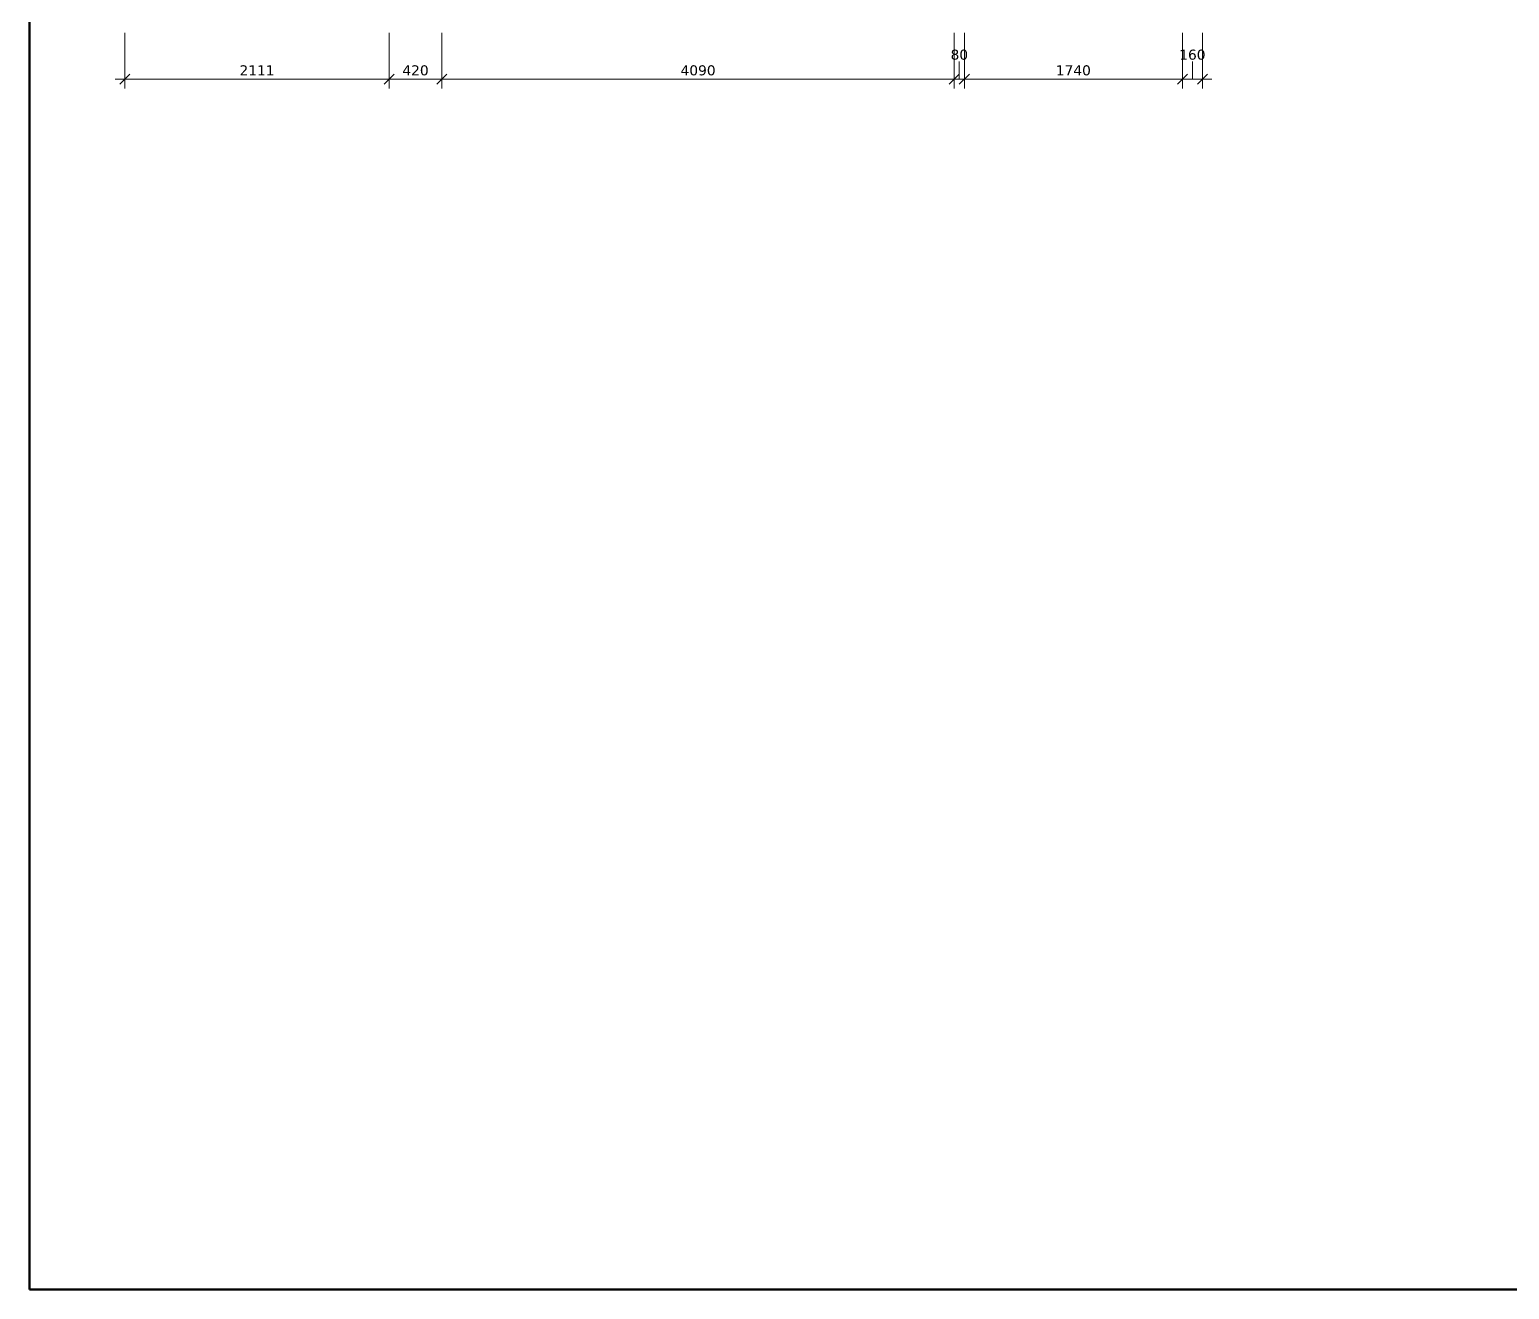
# Model space of a CAD drawing. Header units: millimetres. Extents: x 974 to 29450, y 51 to 20750.
# Drawn here: x 1000 to 12810, y 250 to 10305 of the extents above; entities that cross this region are included whole.
import ezdxf
from ezdxf.enums import TextEntityAlignment as Align

# ---------------------------------------------------------------- set-up
doc = ezdxf.new("R2010")
doc.units = ezdxf.units.MM
doc.layers.add('DIM', color=7, linetype='CONTINUOUS')
doc.layers.add('FRAME', color=7, linetype='CONTINUOUS')
doc.styles.add('GOST', font='DejaVuSans.ttf')

msp = doc.modelspace()

# ---------------------------------------------------------------- linework, layer by layer
at = {"layer": 'DIM', "color": 7, "lineweight": 15}
for points in [[(1759, 10280), (1759, 9835)], [(3870, 10280), (3870, 9835)], [(4290, 10280), (4290, 9835)], [(8380, 10280), (8380, 9835)], [(8460, 10280), (8460, 9835)], [(10200, 10280), (10200, 9835)], [(10360, 10280), (10360, 9835)], [(1684, 9910), (10435, 9910)]]:
    msp.add_lwpolyline(points, dxfattribs=at)
at = {"layer": 'DIM', "color": 7, "lineweight": 13}
for points in [[(8420, 9910), (8420, 10050)], [(10280, 9910), (10280, 10050)]]:
    msp.add_lwpolyline(points, dxfattribs=at)
at = {"layer": 'DIM', "color": 7, "lineweight": 35}
for points in [[(1719, 9870), (1799, 9950)], [(3830, 9870), (3910, 9950)], [(4250, 9870), (4330, 9950)], [(8340, 9870), (8420, 9950)], [(8420, 9870), (8500, 9950)], [(10160, 9870), (10240, 9950)], [(10320, 9870), (10400, 9950)]]:
    msp.add_lwpolyline(points, dxfattribs=at)
at = {"layer": 'FRAME', "color": 7, "lineweight": 50}
msp.add_lwpolyline([(1000, 250), (29450, 250), (29450, 20750), (1000, 20750)], close=True, dxfattribs=at)

# ---------------------------------------------------------------- texts
at = {"layer": 'DIM', "color": 7, "style": 'GOST'}
for s, p in [('80', (8420, 10065)), ('160', (10280, 10065)), ('2111', (2815, 9940)), ('420', (4080, 9940)), ('4090', (6335, 9940)), ('1740', (9330, 9940))]:
    msp.add_text(s, height=80, dxfattribs=at).set_placement(p, align=Align.CENTER)

doc.saveas('drawing.dxf')
